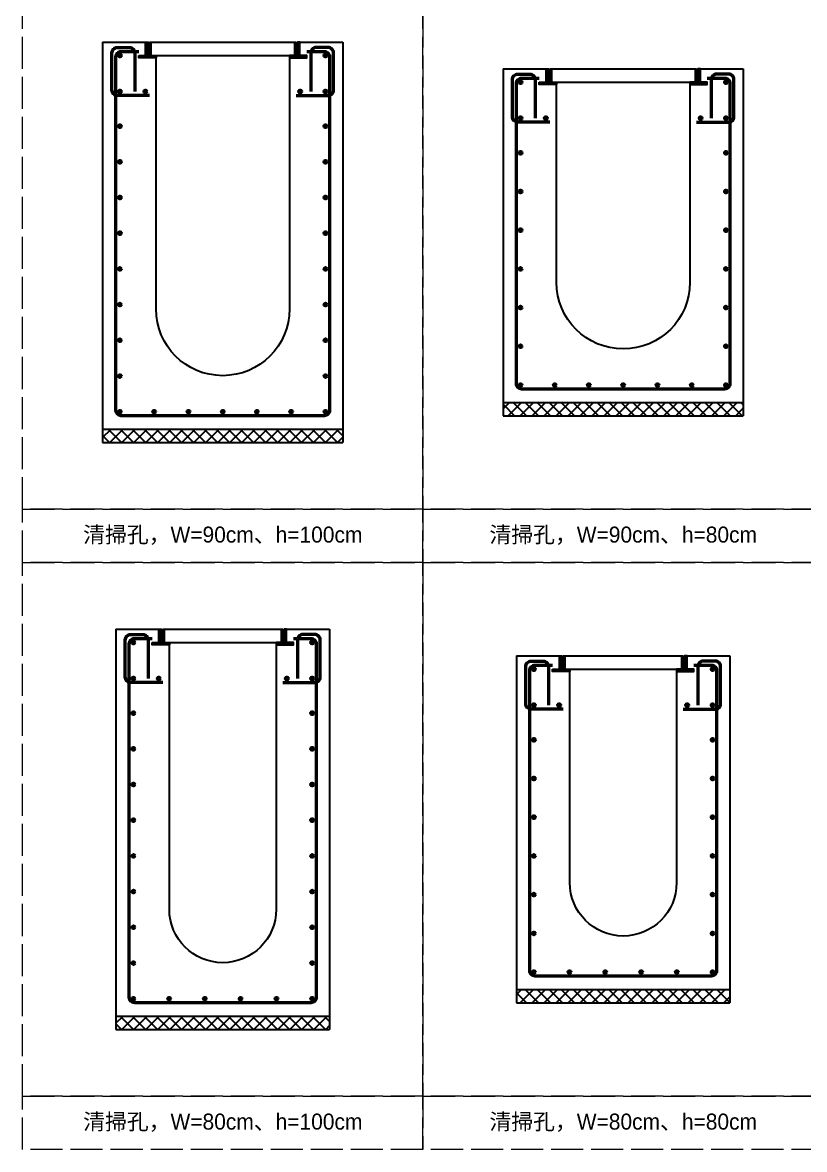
# Model space of a CAD drawing. Extents: x -7340 to 3675, y -3342 to 777.
# Drawn here: x 300 to 592.9, y -3342 to -2919.7 of the extents above; entities that cross this region are included whole.
import ezdxf

# ---------------------------------------------------------------- set-up
doc = ezdxf.new("R2010")
doc.units = 0
doc.header["$MEASUREMENT"] = 0
doc.linetypes.add('ACAD_ISO02W100', pattern=[15, 12, -3])
doc.layers.add('一、4.基本-隱藏', color=9, linetype='ACAD_ISO02W100', lineweight=20, plot=False)
doc.layers.add('三、3.文字-註解文字', color=2, linetype='Continuous')
for name, color, linetype, lineweight in [('二、2.繪圖-施作項目', 181, 'Continuous', 30), ('二、5.繪圖-鋼筋', 60, 'Continuous', 50), ('二、6.繪圖-其他施作項目', 35, 'Continuous', 30)]:
    doc.layers.add(name, color=color, linetype=linetype, lineweight=lineweight)
doc.styles.add('註解文字', font='MS PGothic.ttf', dxfattribs={"height": 3})
pattern_1 = [(45, (-834.7632, -3310.5284), (-2.245064, 2.245064), []), (135, (-834.7632, -3310.5284), (-2.245064, -2.245064), [])]

msp = doc.modelspace()

# ---------------------------------------------------------------- hatches: boundary and pattern name
at = {"layer": '二、2.繪圖-施作項目'}
h = msp.add_hatch(dxfattribs=at)
h.set_pattern_fill('ANSI37', color=256)
h.set_pattern_definition(pattern_1)
h.paths.add_polyline_path([(570, -3067), (570, -3062), (480, -3062), (480, -3067)])
h = msp.add_hatch(dxfattribs=at)
h.set_pattern_fill('ANSI37', color=256)
h.set_pattern_definition(pattern_1)
h.paths.add_polyline_path([(330, -3072), (330, -3077), (420, -3077), (420, -3072)])
h = msp.add_hatch(dxfattribs=at)
h.set_pattern_fill('ANSI37', color=256)
h.set_pattern_definition(pattern_1)
h.paths.add_polyline_path([(485, -3282), (485, -3287), (565, -3287), (565, -3282)])
h = msp.add_hatch(dxfattribs=at)
h.set_pattern_fill('ANSI37', color=256)
h.set_pattern_definition(pattern_1)
h.paths.add_polyline_path([(415, -3297), (415, -3292), (335, -3292), (335, -3297)])
at = {"layer": '二、5.繪圖-鋼筋'}
h = msp.add_hatch(color=256, dxfattribs=at)
h.dxf.hatch_style = 1
h.paths.add_polyline_path([(337, -2932, 1), (336, -2932, 1)])
h = msp.add_hatch(color=256, dxfattribs=at)
h.dxf.hatch_style = 1
h.paths.add_polyline_path([(414, -2932, 1), (413, -2932, 1)])
h = msp.add_hatch(color=256, dxfattribs=at)
h.dxf.hatch_style = 1
h.paths.add_polyline_path([(487, -2942, 1), (486, -2942, 1)])
h = msp.add_hatch(color=256, dxfattribs=at)
h.dxf.hatch_style = 1
h.paths.add_polyline_path([(564, -2942, 1), (563, -2942, 1)])
h = msp.add_hatch(color=256, dxfattribs=at)
h.dxf.hatch_style = 1
h.paths.add_polyline_path([(337, -2945.5, 1), (336, -2945.5, 1)])
h = msp.add_hatch(color=256, dxfattribs=at)
h.dxf.hatch_style = 1
h.paths.add_polyline_path([(346.5, -2945.5, 1), (345.5, -2945.5, 1)])
h = msp.add_hatch(color=256, dxfattribs=at)
h.dxf.hatch_style = 1
h.paths.add_polyline_path([(404.5, -2945.5, 1), (403.5, -2945.5, 1)])
h = msp.add_hatch(color=256, dxfattribs=at)
h.dxf.hatch_style = 1
h.paths.add_polyline_path([(414, -2945.5, 1), (413, -2945.5, 1)])
h = msp.add_hatch(color=256, dxfattribs=at)
h.dxf.hatch_style = 1
h.paths.add_polyline_path([(487, -2955.5, 1), (486, -2955.5, 1)])
h = msp.add_hatch(color=256, dxfattribs=at)
h.dxf.hatch_style = 1
h.paths.add_polyline_path([(496.5, -2955.5, 1), (495.5, -2955.5, 1)])
h = msp.add_hatch(color=256, dxfattribs=at)
h.dxf.hatch_style = 1
h.paths.add_polyline_path([(554.5, -2955.5, 1), (553.5, -2955.5, 1)])
h = msp.add_hatch(color=256, dxfattribs=at)
h.dxf.hatch_style = 1
h.paths.add_polyline_path([(564, -2955.5, 1), (563, -2955.5, 1)])
h = msp.add_hatch(color=256, dxfattribs=at)
h.dxf.hatch_style = 1
h.paths.add_polyline_path([(337, -2958.5, 1), (336, -2958.5, 1)])
h = msp.add_hatch(color=256, dxfattribs=at)
h.dxf.hatch_style = 1
h.paths.add_polyline_path([(414, -2958.5, 1), (413, -2958.5, 1)])
h = msp.add_hatch(color=256, dxfattribs=at)
h.dxf.hatch_style = 1
h.paths.add_polyline_path([(487, -2968.5, 1), (486, -2968.5, 1)])
h = msp.add_hatch(color=256, dxfattribs=at)
h.dxf.hatch_style = 1
h.paths.add_polyline_path([(564, -2968.5, 1), (563, -2968.5, 1)])
h = msp.add_hatch(color=256, dxfattribs=at)
h.dxf.hatch_style = 1
h.paths.add_polyline_path([(337, -2971.875, 1), (336, -2971.875, 1)])
h = msp.add_hatch(color=256, dxfattribs=at)
h.dxf.hatch_style = 1
h.paths.add_polyline_path([(414, -2971.875, 1), (413, -2971.875, 1)])
h = msp.add_hatch(color=256, dxfattribs=at)
h.dxf.hatch_style = 1
h.paths.add_polyline_path([(337, -2985.25, 1), (336, -2985.25, 1)])
h = msp.add_hatch(color=256, dxfattribs=at)
h.dxf.hatch_style = 1
h.paths.add_polyline_path([(414, -2985.25, 1), (413, -2985.25, 1)])
h = msp.add_hatch(color=256, dxfattribs=at)
h.dxf.hatch_style = 1
h.paths.add_polyline_path([(487, -2983, 1), (486, -2983, 1)])
h = msp.add_hatch(color=256, dxfattribs=at)
h.dxf.hatch_style = 1
h.paths.add_polyline_path([(564, -2983, 1), (563, -2983, 1)])
h = msp.add_hatch(color=256, dxfattribs=at)
h.dxf.hatch_style = 1
h.paths.add_polyline_path([(337, -2998.625, 1), (336, -2998.625, 1)])
h = msp.add_hatch(color=256, dxfattribs=at)
h.dxf.hatch_style = 1
h.paths.add_polyline_path([(414, -2998.625, 1), (413, -2998.625, 1)])
h = msp.add_hatch(color=256, dxfattribs=at)
h.dxf.hatch_style = 1
h.paths.add_polyline_path([(487, -2997.5, 1), (486, -2997.5, 1)])
h = msp.add_hatch(color=256, dxfattribs=at)
h.dxf.hatch_style = 1
h.paths.add_polyline_path([(564, -2997.5, 1), (563, -2997.5, 1)])
h = msp.add_hatch(color=256, dxfattribs=at)
h.dxf.hatch_style = 1
h.paths.add_polyline_path([(337, -3012, 1), (336, -3012, 1)])
h = msp.add_hatch(color=256, dxfattribs=at)
h.dxf.hatch_style = 1
h.paths.add_polyline_path([(414, -3012, 1), (413, -3012, 1)])
h = msp.add_hatch(color=256, dxfattribs=at)
h.dxf.hatch_style = 1
h.paths.add_polyline_path([(487, -3012, 1), (486, -3012, 1)])
h = msp.add_hatch(color=256, dxfattribs=at)
h.dxf.hatch_style = 1
h.paths.add_polyline_path([(564, -3012, 1), (563, -3012, 1)])
h = msp.add_hatch(color=256, dxfattribs=at)
h.dxf.hatch_style = 1
h.paths.add_polyline_path([(337, -3025.375, 1), (336, -3025.375, 1)])
h = msp.add_hatch(color=256, dxfattribs=at)
h.dxf.hatch_style = 1
h.paths.add_polyline_path([(414, -3025.375, 1), (413, -3025.375, 1)])
h = msp.add_hatch(color=256, dxfattribs=at)
h.dxf.hatch_style = 1
h.paths.add_polyline_path([(487, -3026.5, 1), (486, -3026.5, 1)])
h = msp.add_hatch(color=256, dxfattribs=at)
h.dxf.hatch_style = 1
h.paths.add_polyline_path([(564, -3026.5, 1), (563, -3026.5, 1)])
h = msp.add_hatch(color=256, dxfattribs=at)
h.dxf.hatch_style = 1
h.paths.add_polyline_path([(337, -3038.75, 1), (336, -3038.75, 1)])
h = msp.add_hatch(color=256, dxfattribs=at)
h.dxf.hatch_style = 1
h.paths.add_polyline_path([(414, -3038.75, 1), (413, -3038.75, 1)])
h = msp.add_hatch(color=256, dxfattribs=at)
h.dxf.hatch_style = 1
h.paths.add_polyline_path([(487, -3041, 1), (486, -3041, 1)])
h = msp.add_hatch(color=256, dxfattribs=at)
h.dxf.hatch_style = 1
h.paths.add_polyline_path([(564, -3041, 1), (563, -3041, 1)])
h = msp.add_hatch(color=256, dxfattribs=at)
h.dxf.hatch_style = 1
h.paths.add_polyline_path([(337, -3052.125, 1), (336, -3052.125, 1)])
h = msp.add_hatch(color=256, dxfattribs=at)
h.dxf.hatch_style = 1
h.paths.add_polyline_path([(414, -3052.125, 1), (413, -3052.125, 1)])
h = msp.add_hatch(color=256, dxfattribs=at)
h.dxf.hatch_style = 1
h.paths.add_polyline_path([(487, -3055.5, 1), (486, -3055.5, 1)])
h = msp.add_hatch(color=256, dxfattribs=at)
h.dxf.hatch_style = 1
h.paths.add_polyline_path([(499.83, -3055.5, 1), (498.83, -3055.5, 1)])
h = msp.add_hatch(color=256, dxfattribs=at)
h.dxf.hatch_style = 1
h.paths.add_polyline_path([(512.66, -3055.5, 1), (511.66, -3055.5, 1)])
h = msp.add_hatch(color=256, dxfattribs=at)
h.dxf.hatch_style = 1
h.paths.add_polyline_path([(525.5, -3055.5, 1), (524.5, -3055.5, 1)])
h = msp.add_hatch(color=256, dxfattribs=at)
h.dxf.hatch_style = 1
h.paths.add_polyline_path([(538.32, -3055.5, 1), (537.32, -3055.5, 1)])
h = msp.add_hatch(color=256, dxfattribs=at)
h.dxf.hatch_style = 1
h.paths.add_polyline_path([(551.15, -3055.5, 1), (550.15, -3055.5, 1)])
h = msp.add_hatch(color=256, dxfattribs=at)
h.dxf.hatch_style = 1
h.paths.add_polyline_path([(564, -3055.5, 1), (563, -3055.5, 1)])
h = msp.add_hatch(color=256, dxfattribs=at)
h.dxf.hatch_style = 1
h.paths.add_polyline_path([(337, -3065.5, 1), (336, -3065.5, 1)])
h = msp.add_hatch(color=256, dxfattribs=at)
h.dxf.hatch_style = 1
h.paths.add_polyline_path([(349.83, -3065.5, 1), (348.83, -3065.5, 1)])
h = msp.add_hatch(color=256, dxfattribs=at)
h.dxf.hatch_style = 1
h.paths.add_polyline_path([(362.66, -3065.5, 1), (361.66, -3065.5, 1)])
h = msp.add_hatch(color=256, dxfattribs=at)
h.dxf.hatch_style = 1
h.paths.add_polyline_path([(375.5, -3065.5, 1), (374.5, -3065.5, 1)])
h = msp.add_hatch(color=256, dxfattribs=at)
h.dxf.hatch_style = 1
h.paths.add_polyline_path([(388.32, -3065.5, 1), (387.32, -3065.5, 1)])
h = msp.add_hatch(color=256, dxfattribs=at)
h.dxf.hatch_style = 1
h.paths.add_polyline_path([(401.15, -3065.5, 1), (400.15, -3065.5, 1)])
h = msp.add_hatch(color=256, dxfattribs=at)
h.dxf.hatch_style = 1
h.paths.add_polyline_path([(414, -3065.5, 1), (413, -3065.5, 1)])
h = msp.add_hatch(color=256, dxfattribs=at)
h.dxf.hatch_style = 1
h.paths.add_polyline_path([(342, -3152, 1), (341, -3152, 1)])
h = msp.add_hatch(color=256, dxfattribs=at)
h.dxf.hatch_style = 1
h.paths.add_polyline_path([(409, -3152, 1), (408, -3152, 1)])
h = msp.add_hatch(color=256, dxfattribs=at)
h.dxf.hatch_style = 1
h.paths.add_polyline_path([(492, -3162, 1), (491, -3162, 1)])
h = msp.add_hatch(color=256, dxfattribs=at)
h.dxf.hatch_style = 1
h.paths.add_polyline_path([(559, -3162, 1), (558, -3162, 1)])
h = msp.add_hatch(color=256, dxfattribs=at)
h.dxf.hatch_style = 1
h.paths.add_polyline_path([(342, -3165.5, 1), (341, -3165.5, 1)])
h = msp.add_hatch(color=256, dxfattribs=at)
h.dxf.hatch_style = 1
h.paths.add_polyline_path([(351.5, -3165.5, 1), (350.5, -3165.5, 1)])
h = msp.add_hatch(color=256, dxfattribs=at)
h.dxf.hatch_style = 1
h.paths.add_polyline_path([(399.5, -3165.5, 1), (398.5, -3165.5, 1)])
h = msp.add_hatch(color=256, dxfattribs=at)
h.dxf.hatch_style = 1
h.paths.add_polyline_path([(409, -3165.5, 1), (408, -3165.5, 1)])
h = msp.add_hatch(color=256, dxfattribs=at)
h.dxf.hatch_style = 1
h.paths.add_polyline_path([(492, -3175.5, 1), (491, -3175.5, 1)])
h = msp.add_hatch(color=256, dxfattribs=at)
h.dxf.hatch_style = 1
h.paths.add_polyline_path([(501.5, -3175.5, 1), (500.5, -3175.5, 1)])
h = msp.add_hatch(color=256, dxfattribs=at)
h.dxf.hatch_style = 1
h.paths.add_polyline_path([(549.5, -3175.5, 1), (548.5, -3175.5, 1)])
h = msp.add_hatch(color=256, dxfattribs=at)
h.dxf.hatch_style = 1
h.paths.add_polyline_path([(559, -3175.5, 1), (558, -3175.5, 1)])
h = msp.add_hatch(color=256, dxfattribs=at)
h.dxf.hatch_style = 1
h.paths.add_polyline_path([(342, -3178.5, 1), (341, -3178.5, 1)])
h = msp.add_hatch(color=256, dxfattribs=at)
h.dxf.hatch_style = 1
h.paths.add_polyline_path([(409, -3178.5, 1), (408, -3178.5, 1)])
h = msp.add_hatch(color=256, dxfattribs=at)
h.dxf.hatch_style = 1
h.paths.add_polyline_path([(492, -3188.5, 1), (491, -3188.5, 1)])
h = msp.add_hatch(color=256, dxfattribs=at)
h.dxf.hatch_style = 1
h.paths.add_polyline_path([(559, -3188.5, 1), (558, -3188.5, 1)])
h = msp.add_hatch(color=256, dxfattribs=at)
h.dxf.hatch_style = 1
h.paths.add_polyline_path([(342, -3191.875, 1), (341, -3191.875, 1)])
h = msp.add_hatch(color=256, dxfattribs=at)
h.dxf.hatch_style = 1
h.paths.add_polyline_path([(409, -3191.875, 1), (408, -3191.875, 1)])
h = msp.add_hatch(color=256, dxfattribs=at)
h.dxf.hatch_style = 1
h.paths.add_polyline_path([(342, -3205.25, 1), (341, -3205.25, 1)])
h = msp.add_hatch(color=256, dxfattribs=at)
h.dxf.hatch_style = 1
h.paths.add_polyline_path([(409, -3205.25, 1), (408, -3205.25, 1)])
h = msp.add_hatch(color=256, dxfattribs=at)
h.dxf.hatch_style = 1
h.paths.add_polyline_path([(492, -3203, 1), (491, -3203, 1)])
h = msp.add_hatch(color=256, dxfattribs=at)
h.dxf.hatch_style = 1
h.paths.add_polyline_path([(559, -3203, 1), (558, -3203, 1)])
h = msp.add_hatch(color=256, dxfattribs=at)
h.dxf.hatch_style = 1
h.paths.add_polyline_path([(342, -3218.625, 1), (341, -3218.625, 1)])
h = msp.add_hatch(color=256, dxfattribs=at)
h.dxf.hatch_style = 1
h.paths.add_polyline_path([(409, -3218.625, 1), (408, -3218.625, 1)])
h = msp.add_hatch(color=256, dxfattribs=at)
h.dxf.hatch_style = 1
h.paths.add_polyline_path([(492, -3217.5, 1), (491, -3217.5, 1)])
h = msp.add_hatch(color=256, dxfattribs=at)
h.dxf.hatch_style = 1
h.paths.add_polyline_path([(559, -3217.5, 1), (558, -3217.5, 1)])
h = msp.add_hatch(color=256, dxfattribs=at)
h.dxf.hatch_style = 1
h.paths.add_polyline_path([(342, -3232, 1), (341, -3232, 1)])
h = msp.add_hatch(color=256, dxfattribs=at)
h.dxf.hatch_style = 1
h.paths.add_polyline_path([(409, -3232, 1), (408, -3232, 1)])
h = msp.add_hatch(color=256, dxfattribs=at)
h.dxf.hatch_style = 1
h.paths.add_polyline_path([(492, -3232, 1), (491, -3232, 1)])
h = msp.add_hatch(color=256, dxfattribs=at)
h.dxf.hatch_style = 1
h.paths.add_polyline_path([(559, -3232, 1), (558, -3232, 1)])
h = msp.add_hatch(color=256, dxfattribs=at)
h.dxf.hatch_style = 1
h.paths.add_polyline_path([(342, -3245.375, 1), (341, -3245.375, 1)])
h = msp.add_hatch(color=256, dxfattribs=at)
h.dxf.hatch_style = 1
h.paths.add_polyline_path([(409, -3245.375, 1), (408, -3245.375, 1)])
h = msp.add_hatch(color=256, dxfattribs=at)
h.dxf.hatch_style = 1
h.paths.add_polyline_path([(492, -3246.5, 1), (491, -3246.5, 1)])
h = msp.add_hatch(color=256, dxfattribs=at)
h.dxf.hatch_style = 1
h.paths.add_polyline_path([(559, -3246.5, 1), (558, -3246.5, 1)])
h = msp.add_hatch(color=256, dxfattribs=at)
h.dxf.hatch_style = 1
h.paths.add_polyline_path([(342, -3258.75, 1), (341, -3258.75, 1)])
h = msp.add_hatch(color=256, dxfattribs=at)
h.dxf.hatch_style = 1
h.paths.add_polyline_path([(409, -3258.75, 1), (408, -3258.75, 1)])
h = msp.add_hatch(color=256, dxfattribs=at)
h.dxf.hatch_style = 1
h.paths.add_polyline_path([(492, -3261, 1), (491, -3261, 1)])
h = msp.add_hatch(color=256, dxfattribs=at)
h.dxf.hatch_style = 1
h.paths.add_polyline_path([(559, -3261, 1), (558, -3261, 1)])
h = msp.add_hatch(color=256, dxfattribs=at)
h.dxf.hatch_style = 1
h.paths.add_polyline_path([(342, -3272.125, 1), (341, -3272.125, 1)])
h = msp.add_hatch(color=256, dxfattribs=at)
h.dxf.hatch_style = 1
h.paths.add_polyline_path([(409, -3272.125, 1), (408, -3272.125, 1)])
h = msp.add_hatch(color=256, dxfattribs=at)
h.dxf.hatch_style = 1
h.paths.add_polyline_path([(492, -3275.5, 1), (491, -3275.5, 1)])
h = msp.add_hatch(color=256, dxfattribs=at)
h.dxf.hatch_style = 1
h.paths.add_polyline_path([(505.4, -3275.5, 1), (504.4, -3275.5, 1)])
h = msp.add_hatch(color=256, dxfattribs=at)
h.dxf.hatch_style = 1
h.paths.add_polyline_path([(518.8, -3275.5, 1), (517.8, -3275.5, 1)])
h = msp.add_hatch(color=256, dxfattribs=at)
h.dxf.hatch_style = 1
h.paths.add_polyline_path([(532.2, -3275.5, 1), (531.2, -3275.5, 1)])
h = msp.add_hatch(color=256, dxfattribs=at)
h.dxf.hatch_style = 1
h.paths.add_polyline_path([(545.6, -3275.5, 1), (544.6, -3275.5, 1)])
h = msp.add_hatch(color=256, dxfattribs=at)
h.dxf.hatch_style = 1
h.paths.add_polyline_path([(559, -3275.5, 1), (558, -3275.5, 1)])
h = msp.add_hatch(color=256, dxfattribs=at)
h.dxf.hatch_style = 1
h.paths.add_polyline_path([(342, -3285.5, 1), (341, -3285.5, 1)])
h = msp.add_hatch(color=256, dxfattribs=at)
h.dxf.hatch_style = 1
h.paths.add_polyline_path([(355.4, -3285.5, 1), (354.4, -3285.5, 1)])
h = msp.add_hatch(color=256, dxfattribs=at)
h.dxf.hatch_style = 1
h.paths.add_polyline_path([(368.8, -3285.5, 1), (367.8, -3285.5, 1)])
h = msp.add_hatch(color=256, dxfattribs=at)
h.dxf.hatch_style = 1
h.paths.add_polyline_path([(382.2, -3285.5, 1), (381.2, -3285.5, 1)])
h = msp.add_hatch(color=256, dxfattribs=at)
h.dxf.hatch_style = 1
h.paths.add_polyline_path([(395.6, -3285.5, 1), (394.6, -3285.5, 1)])
h = msp.add_hatch(color=256, dxfattribs=at)
h.dxf.hatch_style = 1
h.paths.add_polyline_path([(409, -3285.5, 1), (408, -3285.5, 1)])
at = {"layer": '二、6.繪圖-其他施作項目'}
h = msp.add_hatch(dxfattribs=at)
h.set_pattern_fill('ANSI31', color=256, scale=0.1)
h.set_pattern_definition([(45, (1574.83422, -3947.52732), (-0.2245064, 0.2245064), [])])
h.paths.add_polyline_path([(347, -2927), (346.1, -2927), (346.1, -2932), (343.5, -2932), (343.5, -2932.9), (350, -2932.9), (350, -2932), (347, -2932)])
h.paths.add_polyline_path([(403, -2932), (400, -2932), (400, -2932.9), (406.5, -2932.9), (406.5, -2932), (403.9, -2932), (403.9, -2927), (403, -2927)])
h = msp.add_hatch(dxfattribs=at)
h.set_pattern_fill('ANSI31', color=256, scale=0.1)
h.set_pattern_definition([(45, (1724.83422, -3957.52732), (-0.2245064, 0.2245064), [])])
h.paths.add_polyline_path([(497, -2937), (496.1, -2937), (496.1, -2942), (493.5, -2942), (493.5, -2942.9), (500, -2942.9), (500, -2942), (497, -2942)])
h.paths.add_polyline_path([(553, -2942), (550, -2942), (550, -2942.9), (556.5, -2942.9), (556.5, -2942), (553.9, -2942), (553.9, -2937), (553, -2937)])
h = msp.add_hatch(dxfattribs=at)
h.set_pattern_fill('ANSI31', color=256, scale=0.1)
h.set_pattern_definition([(45, (2066.50886, -4451.28593), (-0.224506403, 0.224506403), [])])
h.paths.add_polyline_path([(351.1, -3152), (348.5, -3152), (348.5, -3152.9), (355, -3152.9), (355, -3152), (352, -3152), (352, -3147), (351.1, -3147)])
h.paths.add_polyline_path([(398.9, -3147), (398, -3147), (398, -3152), (395, -3152), (395, -3152.9), (401.5, -3152.9), (401.5, -3152), (398.9, -3152)])
h = msp.add_hatch(dxfattribs=at)
h.set_pattern_fill('ANSI31', color=256, scale=0.1)
h.set_pattern_definition([(45, (2216.50886, -4461.28593), (-0.224506403, 0.224506403), [])])
h.paths.add_polyline_path([(501.1, -3162), (498.5, -3162), (498.5, -3162.9), (505, -3162.9), (505, -3162), (502, -3162), (502, -3157), (501.1, -3157)])
h.paths.add_polyline_path([(548.9, -3157), (548, -3157), (548, -3162), (545, -3162), (545, -3162.9), (551.5, -3162.9), (551.5, -3162), (548.9, -3162)])

# ---------------------------------------------------------------- linework, layer by layer
at = {"layer": '一、4.基本-隱藏'}
for points in [[(300, -2902), (450, -2902), (450, -3102), (300, -3102)], [(450, -2902), (600, -2902), (600, -3102), (450, -3102)], [(300, -3102), (450, -3102), (450, -3122), (300, -3122)], [(450, -3102), (600, -3102), (600, -3122), (450, -3122)], [(300, -3122), (450, -3122), (450, -3322), (300, -3322)], [(450, -3122), (600, -3122), (600, -3322), (450, -3322)], [(300, -3322), (450, -3322), (450, -3342), (300, -3342)], [(450, -3322), (600, -3322), (600, -3342), (450, -3342)]]:
    msp.add_lwpolyline(points, close=True, dxfattribs=at)
at = {"layer": '二、2.繪圖-施作項目'}
for points in [[(330, -2927), (346.1, -2927)], [(330, -2927), (330, -3077)], [(403.9, -2927), (420, -2927)], [(420, -2927), (420, -3077)], [(480, -2937), (496.1, -2937)], [(480, -2937), (480, -3067)], [(553.9, -2937), (570, -2937)], [(570, -2937), (570, -3067)], [(480, -3062), (570, -3062)], [(480, -3067), (570, -3067)], [(330, -3072), (420, -3072)], [(330, -3077), (420, -3077)], [(335, -3147), (351.1, -3147)], [(335, -3147), (335, -3297)], [(398.9, -3147), (415, -3147)], [(415, -3147), (415, -3297)], [(485, -3157), (501.1, -3157)], [(485, -3157), (485, -3287)], [(548.9, -3157), (565, -3157)], [(565, -3157), (565, -3287)], [(485, -3282), (565, -3282)], [(485, -3287), (565, -3287)], [(335, -3292), (415, -3292)], [(335, -3297), (415, -3297)]]:
    msp.add_lwpolyline(points, dxfattribs=at)
for points in [[(400, -2932), (400, -3027, -1), (350, -3027), (350, -2932)], [(550, -2942.9), (550, -3017, -1), (500, -3017), (500, -2942.9)], [(395, -3152.9), (395, -3252, -1), (355, -3252), (355, -3152.9)], [(545, -3162.9), (545, -3242, -1), (505, -3242), (505, -3162.9)]]:
    msp.add_lwpolyline(points, format="xyb", dxfattribs=at)
at = {"layer": '二、5.繪圖-鋼筋'}
for points in [[(347.5, -2947), (335.5, -2947, -0.4142136), (333.5, -2945), (333.5, -2931, -0.4142136), (335.5, -2929), (340, -2929, -0.4142136), (342, -2931), (342, -2945.5)], [(406.5, -2930.5), (413, -2930.5, -0.4142136), (415, -2932.5), (415, -3065, -0.4142136), (413, -3067), (337, -3067, -0.4142136), (335, -3065), (335, -2932.5, -0.4142136), (337, -2930.5), (343.5, -2930.5)], [(402.5, -2947), (414.5, -2947, 0.4142136), (416.5, -2945), (416.5, -2931, 0.4142136), (414.5, -2929), (410, -2929, 0.4142136), (408, -2931), (408, -2945.5)], [(497.5, -2957), (485.5, -2957, -0.4142136), (483.5, -2955), (483.5, -2941, -0.4142136), (485.5, -2939), (490, -2939, -0.4142136), (492, -2941), (492, -2955.5)], [(552.5, -2957), (564.5, -2957, 0.4142136), (566.5, -2955), (566.5, -2941, 0.4142136), (564.5, -2939), (560, -2939, 0.4142136), (558, -2941), (558, -2955.5)], [(556.5, -2940.5), (563, -2940.5, -0.4142136), (565, -2942.5), (565, -3055, -0.4142136), (563, -3057), (487, -3057, -0.4142136), (485, -3055), (485, -2942.5, -0.4142136), (487, -2940.5), (493.5, -2940.5)], [(352.5, -3167), (340.5, -3167, -0.4142136), (338.5, -3165), (338.5, -3151, -0.4142136), (340.5, -3149), (345, -3149, -0.4142136), (347, -3151), (347, -3165.5)], [(401.5, -3150.5), (408, -3150.5, -0.4142136), (410, -3152.5), (410, -3285, -0.4142136), (408, -3287), (342, -3287, -0.4142136), (340, -3285), (340, -3152.5, -0.4142136), (342, -3150.5), (348.5, -3150.5)], [(397.5, -3167), (409.5, -3167, 0.4142136), (411.5, -3165), (411.5, -3151, 0.4142136), (409.5, -3149), (405, -3149, 0.4142136), (403, -3151), (403, -3165.5)], [(502.5, -3177), (490.5, -3177, -0.4142136), (488.5, -3175), (488.5, -3161, -0.4142136), (490.5, -3159), (495, -3159, -0.4142136), (497, -3161), (497, -3175.5)], [(547.5, -3177), (559.5, -3177, 0.4142136), (561.5, -3175), (561.5, -3161, 0.4142136), (559.5, -3159), (555, -3159, 0.4142136), (553, -3161), (553, -3175.5)], [(551.5, -3160.5), (558, -3160.5, -0.4142136), (560, -3162.5), (560, -3275, -0.4142136), (558, -3277), (492, -3277, -0.4142136), (490, -3275), (490, -3162.5, -0.4142136), (492, -3160.5), (498.5, -3160.5)]]:
    msp.add_lwpolyline(points, format="xyb", dxfattribs=at)
for centre in [(336.5, -2932), (413.5, -2932), (486.5, -2942), (563.5, -2942), (336.5, -2945.5), (346, -2945.5), (404, -2945.5), (413.5, -2945.5), (486.5, -2955.5), (496, -2955.5), (554, -2955.5), (563.5, -2955.5), (336.5, -2958.5), (413.5, -2958.5), (486.5, -2968.5), (563.5, -2968.5), (336.5, -2971.875), (413.5, -2971.875), (336.5, -2985.25), (413.5, -2985.25), (486.5, -2983), (563.5, -2983), (336.5, -2998.625), (413.5, -2998.625), (486.5, -2997.5), (563.5, -2997.5), (336.5, -3012), (413.5, -3012), (486.5, -3012), (563.5, -3012), (336.5, -3025.375), (413.5, -3025.375), (486.5, -3026.5), (563.5, -3026.5), (336.5, -3038.75), (413.5, -3038.75), (486.5, -3041), (563.5, -3041), (336.5, -3052.125), (413.5, -3052.125), (486.5, -3055.5), (499.33, -3055.5), (512.16, -3055.5), (525, -3055.5), (537.82, -3055.5), (550.65, -3055.5), (563.5, -3055.5), (336.5, -3065.5), (349.33, -3065.5), (362.16, -3065.5), (375, -3065.5), (387.82, -3065.5), (400.65, -3065.5), (413.5, -3065.5), (341.5, -3152), (408.5, -3152), (491.5, -3162), (558.5, -3162), (341.5, -3165.5), (351, -3165.5), (399, -3165.5), (408.5, -3165.5), (491.5, -3175.5), (501, -3175.5), (549, -3175.5), (558.5, -3175.5), (341.5, -3178.5), (408.5, -3178.5), (491.5, -3188.5), (558.5, -3188.5), (341.5, -3191.875), (408.5, -3191.875), (341.5, -3205.25), (408.5, -3205.25), (491.5, -3203), (558.5, -3203), (341.5, -3218.625), (408.5, -3218.625), (491.5, -3217.5), (558.5, -3217.5), (341.5, -3232), (408.5, -3232), (491.5, -3232), (558.5, -3232), (341.5, -3245.375), (408.5, -3245.375), (491.5, -3246.5), (558.5, -3246.5), (341.5, -3258.75), (408.5, -3258.75), (491.5, -3261), (558.5, -3261), (341.5, -3272.125), (408.5, -3272.125), (491.5, -3275.5), (504.9, -3275.5), (518.3, -3275.5), (531.7, -3275.5), (545.1, -3275.5), (558.5, -3275.5), (341.5, -3285.5), (354.9, -3285.5), (368.3, -3285.5), (381.7, -3285.5), (395.1, -3285.5), (408.5, -3285.5)]:
    msp.add_circle(centre, 0.5, dxfattribs=at)
at = {"layer": '二、6.繪圖-其他施作項目'}
for points in [[(343.5, -2932), (346.1, -2932), (346.1, -2927), (347, -2927), (347, -2932), (350, -2932), (350, -2932.9), (343.5, -2932.9)], [(403.9, -2927), (403, -2927), (403, -2932), (400, -2932), (400, -2932.9), (406.5, -2932.9), (406.5, -2932), (403.9, -2932)], [(493.5, -2942), (496.1, -2942), (496.1, -2937), (497, -2937), (497, -2942), (500, -2942), (500, -2942.9), (493.5, -2942.9)], [(553.9, -2937), (553, -2937), (553, -2942), (550, -2942), (550, -2942.9), (556.5, -2942.9), (556.5, -2942), (553.9, -2942)], [(348.5, -3152), (351.1, -3152), (351.1, -3147), (352, -3147), (352, -3152), (355, -3152), (355, -3152.9), (348.5, -3152.9)], [(398.9, -3147), (398, -3147), (398, -3152), (395, -3152), (395, -3152.9), (401.5, -3152.9), (401.5, -3152), (398.9, -3152)], [(498.5, -3162), (501.1, -3162), (501.1, -3157), (502, -3157), (502, -3162), (505, -3162), (505, -3162.9), (498.5, -3162.9)], [(548.9, -3157), (548, -3157), (548, -3162), (545, -3162), (545, -3162.9), (551.5, -3162.9), (551.5, -3162), (548.9, -3162)]]:
    msp.add_lwpolyline(points, close=True, dxfattribs=at)
for points in [[(347.5, -2927), (347.5, -2932)], [(347.5, -2927), (402.5, -2927)], [(348.1, -2927), (348.1, -2932)], [(401.9, -2927), (401.9, -2932)], [(402.5, -2927), (402.5, -2932)], [(347.5, -2932), (402.5, -2932)], [(497.5, -2937), (497.5, -2942)], [(497.5, -2937), (552.5, -2937)], [(498.1, -2937), (498.1, -2942)], [(551.9, -2937), (551.9, -2942)], [(552.5, -2937), (552.5, -2942)], [(497.5, -2942), (552.5, -2942)], [(352.5, -3147), (352.5, -3152)], [(352.5, -3147), (397.5, -3147)], [(353.1, -3147), (353.1, -3152)], [(396.9, -3147), (396.9, -3152)], [(397.5, -3147), (397.5, -3152)], [(352.5, -3152), (397.5, -3152)], [(502.5, -3157), (502.5, -3162)], [(502.5, -3157), (547.5, -3157)], [(503.1, -3157), (503.1, -3162)], [(546.9, -3157), (546.9, -3162)], [(547.5, -3157), (547.5, -3162)], [(502.5, -3162), (547.5, -3162)]]:
    msp.add_lwpolyline(points, dxfattribs=at)

# ---------------------------------------------------------------- texts
at = {"layer": '三、3.文字-註解文字', "char_height": 6, "attachment_point": 5, "style": '註解文字'}
for s, insert in [('{\\fMS PGothic|b0|i0|c128|p34;清掃孔，W=}9{\\fMS PGothic|b0|i0|c128|p34;0cm、h=100cm}', (375, -3112)), ('{\\fMS PGothic|b0|i0|c128|p34;清掃孔，W=}9{\\fMS PGothic|b0|i0|c128|p34;0cm、h=}8{\\fMS PGothic|b0|i0|c128|p34;0cm}', (525, -3112)), ('{\\fMS PGothic|b0|i0|c128|p34;清掃孔，W=}8{\\fMS PGothic|b0|i0|c128|p34;0cm、h=100cm}', (375, -3332)), ('{\\fMS PGothic|b0|i0|c128|p34;清掃孔，W=}8{\\fMS PGothic|b0|i0|c128|p34;0cm、h=}8{\\fMS PGothic|b0|i0|c128|p34;0cm}', (525, -3332))]:
    msp.add_mtext_dynamic_manual_height_columns(s, width=115.34783, gutter_width=15, heights=[0], dxfattribs=dict(at, insert=insert))

doc.saveas('drawing.dxf')
